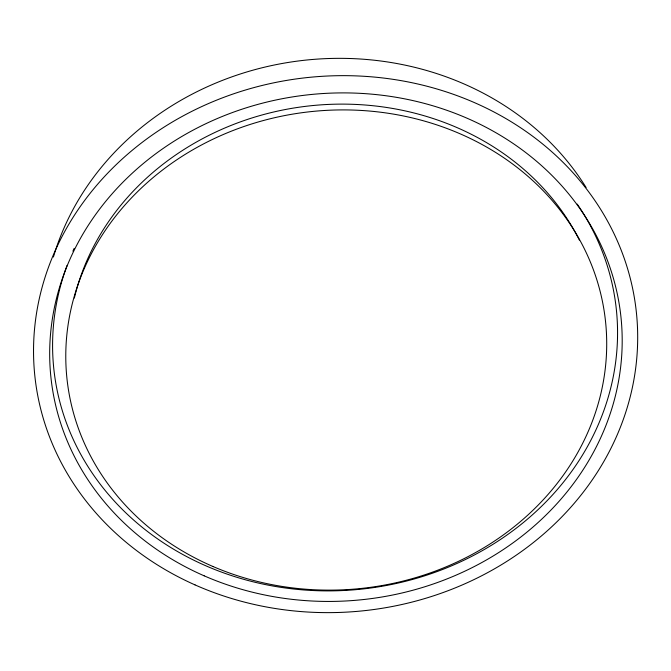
<?xml version="1.0" encoding="UTF-8"?>
<svg xmlns="http://www.w3.org/2000/svg" width="671" height="671" viewBox="0 0 671 671"><rect width="100%" height="100%" fill="white"/><g stroke="black" fill="none" stroke-linecap="round" stroke-linejoin="round"><path stroke-width="1.01" d="M53.42 257.027A289.528 259.534 -6.1 0 1 297.79 61.053A289.528 259.534 -6.1 0 1 586.102 187.511M577.228 204.093A282.827 251.415 -6.1 0 1 365.913 588.618A282.827 251.415 -6.1 0 1 67.117 265.347M72.904 251.172A282.827 251.415 -6.1 0 1 74.171 248.362M74.347 298.05A267.234 237.417 -6.1 0 1 307.804 106.077A267.234 237.417 -6.1 0 1 579.375 240.092M195.026 584.902A302.445 268.081 -6.1 0 0 637.45 326.676A302.445 268.081 -6.1 0 0 174.343 120.847A302.445 268.081 -6.1 0 0 195.026 584.902M204.177 575.835A286.609 253.881 -6.1 0 0 621.9 329.125A286.609 253.881 -6.1 0 0 181.724 136.532A286.609 253.881 -6.1 0 0 204.177 575.835M213.135 566.567A270.799 239.74 -6.1 0 0 606.358 331.583A270.799 239.74 -6.1 0 0 189.222 151.914A270.799 239.74 -6.1 0 0 213.135 566.567"/></g></svg>
